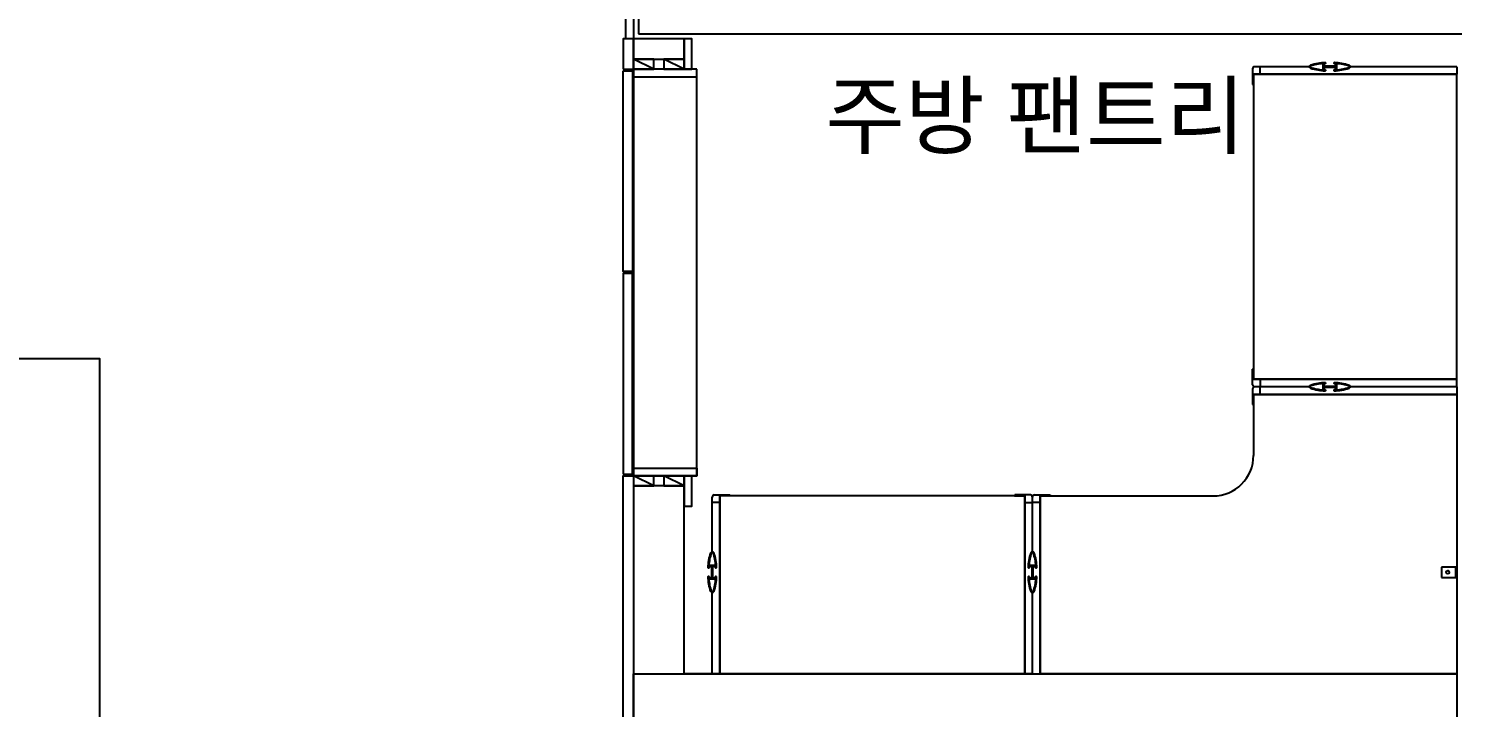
# Model space of a CAD drawing. Header units: millimetres. Extents: x -33000 to 294000, y 0 to 42408.
# Drawn here: x 270271 to 273086, y 15918 to 17255 of the extents above; entities that cross this region are included whole.
import ezdxf
from ezdxf.enums import TextEntityAlignment as Align

# ---------------------------------------------------------------- set-up
doc = ezdxf.new("R2010")
doc.units = ezdxf.units.MM
doc.header["$LTSCALE"] = 50
doc.layers.add('arch', color=8, linetype='Continuous')
doc.layers.add('실명', color=9, linetype='Continuous')
doc.styles.add('FORTELINE', font='malgun.ttf')

msp = doc.modelspace()

# ---------------------------------------------------------------- linework, layer by layer
at = {"layer": 'arch', "ltscale": 25}
for p, q in [((271471.2, 18399.6), (271471.2, 17244.6)), ((271471.2, 17244.6), (273091.2, 17244.6)), ((271501.2, 17174.6), (271461.2, 17194.6)), ((271561.2, 17174.6), (271521.2, 17194.6)), ((272679.2, 17175.6), (272679.2, 17144.9)), ((272694.2, 17179.6), (272683.2, 17179.6)), ((272694.2, 17164.6), (272694.2, 17179.6)), ((273081.2, 17179.6), (273081.2, 17164.6)), ((272679.2, 17144.9), (272681.2, 17144.6)), ((272681.2, 17164.6), (273081.2, 17164.6)), ((272681.2, 17144.6), (272681.2, 17164.6)), ((272681.2, 17164.6), (272694.2, 17164.6)), ((272679.2, 16584.3), (272681.2, 16584.6)), ((272679.2, 16553.6), (272679.2, 16584.3)), ((272681.2, 16584.6), (272681.2, 16564.6)), ((272681.2, 16564.6), (273081.2, 16564.6)), ((272681.2, 16564.6), (272694.2, 16564.6)), ((272694.2, 16564.6), (272694.2, 16549.6)), ((273081.2, 16549.6), (273081.2, 16564.6)), ((272679.2, 16545.6), (272679.2, 16514.9)), ((272681.2, 16534.6), (272681.2, 16414.6)), ((272681.2, 16534.6), (273081.2, 16534.6)), ((272681.2, 16514.6), (272681.2, 16534.6)), ((272681.2, 16534.6), (272694.2, 16534.6)), ((272694.2, 16549.6), (272683.2, 16549.6)), ((272694.2, 16534.6), (272694.2, 16549.6)), ((273081.2, 16549.6), (273081.2, 16534.6)), ((273081.2, 16534.6), (273081.2, 15984.6)), ((272679.2, 16514.9), (272681.2, 16514.6)), ((271501.2, 16354.6), (271461.2, 16374.6)), ((271561.2, 16354.6), (271521.2, 16374.6)), ((271616.2, 16321.6), (271616.2, 16332.6)), ((271620.2, 16336.6), (271650.9, 16336.6)), ((272231.2, 16334.6), (271631.2, 16334.6)), ((271631.2, 16334.6), (271631.2, 15984.6)), ((271651.2, 16334.6), (271631.2, 16334.6)), ((271631.2, 16334.6), (271631.2, 16321.6)), ((271650.9, 16336.6), (271651.2, 16334.6)), ((272211.5, 16336.6), (272211.2, 16334.6)), ((272211.2, 16334.6), (272231.2, 16334.6)), ((272242.2, 16336.6), (272211.5, 16336.6)), ((272231.2, 16334.6), (272231.2, 15984.6)), ((272231.2, 16334.6), (272231.2, 16321.6)), ((272246.2, 16321.6), (272246.2, 16332.6)), ((272250.2, 16336.6), (272280.9, 16336.6)), ((272261.2, 16334.6), (272601.2, 16334.6)), ((272261.2, 16334.6), (272261.2, 15984.6)), ((272281.2, 16334.6), (272261.2, 16334.6)), ((272261.2, 16334.6), (272261.2, 16321.6)), ((272280.9, 16336.6), (272281.2, 16334.6)), ((271631.2, 16321.6), (271616.2, 16321.6)), ((272231.2, 16321.6), (272246.2, 16321.6)), ((272261.2, 16321.6), (272246.2, 16321.6)), ((273081.2, 16194.4), (273051.2, 16194.4)), ((273051.2, 16194.4), (273051.2, 16174.4)), ((273079.2, 16174.4), (273079.2, 16194.4)), ((273051.2, 16174.4), (273081.2, 16174.4)), ((271631.2, 15984.6), (271561.2, 15984.6)), ((271616.2, 15984.6), (271631.2, 15984.6)), ((272231.2, 15984.6), (271631.2, 15984.6)), ((272246.2, 15984.6), (272231.2, 15984.6)), ((272246.2, 15984.6), (272261.2, 15984.6)), ((273081.2, 15984.6), (272261.2, 15984.6))]:
    msp.add_line(p, q, dxfattribs=at)
for points in [[(271461.2, 17234.6), (271446.2, 17234.6), (271446.2, 18374.6), (271461.2, 18374.6)], [(271441.2, 17174.6), (271461.2, 17174.6), (271461.2, 17234.6), (271441.2, 17234.6)], [(271461.2, 17234.6), (271461.2, 17194.6), (271561.2, 17194.6), (271561.2, 17234.6)], [(271561.2, 17174.6), (271576.2, 17174.6), (271576.2, 17234.6), (271561.2, 17234.6)], [(271441.2, 17171.6), (271459.2, 17171.6), (271459.2, 16776.6), (271441.2, 16776.6)], [(271501.2, 17194.6), (271461.2, 17194.6), (271461.2, 17174.6), (271501.2, 17174.6)], [(271586.2, 17174.6), (271461.2, 17174.6), (271461.2, 16374.6), (271586.2, 16374.6)], [(271586.2, 17174.6), (271461.2, 17174.6), (271461.2, 17159.6), (271586.2, 17159.6)], [(271561.2, 17194.6), (271521.2, 17194.6), (271521.2, 17174.6), (271561.2, 17174.6)], [(272681.2, 16564.6), (273081.2, 16564.6), (273081.2, 17164.6), (272681.2, 17164.6)], [(271441.2, 16377.6), (271459.2, 16377.6), (271459.2, 16772.6), (271441.2, 16772.6)], [(271586.2, 16374.6), (271461.2, 16374.6), (271461.2, 16389.6), (271586.2, 16389.6)], [(271461.2, 15824.6), (271441.2, 15824.6), (271441.2, 16374.6), (271461.2, 16374.6)], [(271501.2, 16374.6), (271461.2, 16374.6), (271461.2, 16354.6), (271501.2, 16354.6)], [(271561.2, 16374.6), (271521.2, 16374.6), (271521.2, 16354.6), (271561.2, 16354.6)], [(271576.2, 16374.6), (271561.2, 16374.6), (271561.2, 16314.6), (271576.2, 16314.6)], [(271561.2, 15984.6), (271561.2, 16354.6), (271461.2, 16354.6), (271461.2, 15984.6)], [(271461.2, 15984.6), (273081.2, 15984.6), (273081.2, 15884.6), (271461.2, 15884.6)]]:
    msp.add_lwpolyline(points, close=True, dxfattribs=at)
for points in [[(272791.2, 17179.6), (272683.2, 17179.6)], [(273081.2, 17179.6), (272871.2, 17179.6)], [(273081.2, 17164.6), (272681.2, 17164.6)], [(272686.2, 17164.6), (273081.2, 17164.6)], [(273081.2, 16564.6), (272681.2, 16564.6)], [(272686.2, 16564.6), (273081.2, 16564.6)], [(273081.2, 16534.6), (272681.2, 16534.6)], [(272791.2, 16549.6), (272683.2, 16549.6)], [(272686.2, 16534.6), (273081.2, 16534.6)], [(273081.2, 16549.6), (272871.2, 16549.6)], [(271616.2, 16224.6), (271616.2, 16332.6)], [(271631.2, 15984.6), (271631.2, 16334.6)], [(271631.2, 16329.6), (271631.2, 15984.6)], [(272231.2, 15984.6), (272231.2, 16334.6)], [(272231.2, 16329.6), (272231.2, 15984.6)], [(272246.2, 16224.6), (272246.2, 16332.6)], [(272261.2, 15984.6), (272261.2, 16334.6)], [(272261.2, 16329.6), (272261.2, 15984.6)], [(271616.2, 15984.6), (271616.2, 16144.6)], [(272246.2, 15984.6), (272246.2, 16144.6)]]:
    msp.add_lwpolyline(points, dxfattribs=at)
for points in [[(272869.2, 17176.8, -0.073891), (272840.2, 17171.6, -0.422671), (272839.7, 17172.1), (272839.7, 17172.9, -0.414214), (272840.2, 17173.4), (272843.2, 17173.4), (272843.2, 17178.9), (272819.2, 17178.9), (272819.2, 17173.4), (272822.2, 17173.4, -0.414214), (272822.7, 17172.9), (272822.7, 17172.1, -0.422671), (272822.2, 17171.6, -0.073891), (272793.3, 17176.8, -0.719192), (272793.3, 17182.4, -0.073891), (272822.2, 17187.6, -0.422671), (272822.7, 17187.1), (272822.7, 17186.3, -0.414214), (272822.2, 17185.8), (272819.2, 17185.8), (272819.2, 17180.4), (272843.2, 17180.4), (272843.2, 17185.8), (272840.2, 17185.8, -0.414214), (272839.7, 17186.3), (272839.7, 17187.1, -0.422671), (272840.2, 17187.6, -0.073891), (272869.2, 17182.4, -0.719192)], [(272869.2, 17182.4, 0.073891), (272840.2, 17187.6, 0.422671), (272839.7, 17187.1), (272839.7, 17186.3, 0.414214), (272840.2, 17185.8), (272843.2, 17185.8), (272843.2, 17180.4), (272819.2, 17180.4), (272819.2, 17185.8), (272822.2, 17185.8, 0.414214), (272822.7, 17186.3), (272822.7, 17187.1, 0.422671), (272822.2, 17187.6, 0.073891), (272793.3, 17182.4, 0.719192), (272793.3, 17176.8, 0.073891), (272822.2, 17171.6, 0.422671), (272822.7, 17172.1), (272822.7, 17172.9, 0.414214), (272822.2, 17173.4), (272819.2, 17173.4), (272819.2, 17178.9), (272843.2, 17178.9), (272843.2, 17173.4), (272840.2, 17173.4, 0.414214), (272839.7, 17172.9), (272839.7, 17172.1, 0.422671), (272840.2, 17171.6, 0.073891), (272869.2, 17176.8, 0.719192)], [(272818.2, 17172.8, -0.063692), (272793.6, 17177.7, -0.719192), (272793.6, 17181.5, -0.063692), (272818.2, 17186.4)], [(272818.2, 17186.4, 0.063692), (272793.6, 17181.5, 0.719192), (272793.6, 17177.7, 0.063692), (272818.2, 17172.8)], [(272844.2, 17172.8, 0.063692), (272868.8, 17177.7, 0.719192), (272868.8, 17181.5, 0.063692), (272844.2, 17186.4)], [(272844.2, 17186.4, -0.063692), (272868.8, 17181.5, -0.719192), (272868.8, 17177.7, -0.063692), (272844.2, 17172.8)], [(272869.2, 16546.8, -0.073891), (272840.2, 16541.6, -0.422671), (272839.7, 16542.1), (272839.7, 16542.9, -0.414214), (272840.2, 16543.4), (272843.2, 16543.4), (272843.2, 16548.9), (272819.2, 16548.9), (272819.2, 16543.4), (272822.2, 16543.4, -0.414214), (272822.7, 16542.9), (272822.7, 16542.1, -0.422671), (272822.2, 16541.6, -0.073891), (272793.3, 16546.8, -0.719192), (272793.3, 16552.4, -0.073891), (272822.2, 16557.6, -0.422671), (272822.7, 16557.1), (272822.7, 16556.3, -0.414214), (272822.2, 16555.8), (272819.2, 16555.8), (272819.2, 16550.4), (272843.2, 16550.4), (272843.2, 16555.8), (272840.2, 16555.8, -0.414214), (272839.7, 16556.3), (272839.7, 16557.1, -0.422671), (272840.2, 16557.6, -0.073891), (272869.2, 16552.4, -0.719192)], [(272869.2, 16552.4, 0.073891), (272840.2, 16557.6, 0.422671), (272839.7, 16557.1), (272839.7, 16556.3, 0.414214), (272840.2, 16555.8), (272843.2, 16555.8), (272843.2, 16550.4), (272819.2, 16550.4), (272819.2, 16555.8), (272822.2, 16555.8, 0.414214), (272822.7, 16556.3), (272822.7, 16557.1, 0.422671), (272822.2, 16557.6, 0.073891), (272793.3, 16552.4, 0.719192), (272793.3, 16546.8, 0.073891), (272822.2, 16541.6, 0.422671), (272822.7, 16542.1), (272822.7, 16542.9, 0.414214), (272822.2, 16543.4), (272819.2, 16543.4), (272819.2, 16548.9), (272843.2, 16548.9), (272843.2, 16543.4), (272840.2, 16543.4, 0.414214), (272839.7, 16542.9), (272839.7, 16542.1, 0.422671), (272840.2, 16541.6, 0.073891), (272869.2, 16546.8, 0.719192)], [(272818.2, 16542.8, -0.063692), (272793.6, 16547.7, -0.719192), (272793.6, 16551.5, -0.063692), (272818.2, 16556.4)], [(272818.2, 16556.4, 0.063692), (272793.6, 16551.5, 0.719192), (272793.6, 16547.7, 0.063692), (272818.2, 16542.8)], [(272844.2, 16542.8, 0.063692), (272868.8, 16547.7, 0.719192), (272868.8, 16551.5, 0.063692), (272844.2, 16556.4)], [(272844.2, 16556.4, -0.063692), (272868.8, 16551.5, -0.719192), (272868.8, 16547.7, -0.063692), (272844.2, 16542.8)], [(271613.4, 16146.7, -0.073891), (271608.2, 16175.6, -0.422671), (271608.7, 16176.1), (271609.5, 16176.1, -0.414214), (271610, 16175.6), (271610, 16172.6), (271615.5, 16172.6), (271615.5, 16196.6), (271610, 16196.6), (271610, 16193.6, -0.414214), (271609.5, 16193.1), (271608.7, 16193.1, -0.422671), (271608.2, 16193.6, -0.073891), (271613.4, 16222.6, -0.719192), (271619.1, 16222.6, -0.073891), (271624.2, 16193.6, -0.422671), (271623.7, 16193.1), (271622.9, 16193.1, -0.414214), (271622.4, 16193.6), (271622.4, 16196.6), (271617, 16196.6), (271617, 16172.6), (271622.4, 16172.6), (271622.4, 16175.6, -0.414214), (271622.9, 16176.1), (271623.7, 16176.1, -0.422671), (271624.2, 16175.6, -0.073891), (271619.1, 16146.7, -0.719192)], [(271619.1, 16146.7, 0.073891), (271624.2, 16175.6, 0.422671), (271623.7, 16176.1), (271622.9, 16176.1, 0.414214), (271622.4, 16175.6), (271622.4, 16172.6), (271617, 16172.6), (271617, 16196.6), (271622.4, 16196.6), (271622.4, 16193.6, 0.414214), (271622.9, 16193.1), (271623.7, 16193.1, 0.422671), (271624.2, 16193.6, 0.073891), (271619.1, 16222.6, 0.719192), (271613.4, 16222.6, 0.073891), (271608.2, 16193.6, 0.422671), (271608.7, 16193.1), (271609.5, 16193.1, 0.414214), (271610, 16193.6), (271610, 16196.6), (271615.5, 16196.6), (271615.5, 16172.6), (271610, 16172.6), (271610, 16175.6, 0.414214), (271609.5, 16176.1), (271608.7, 16176.1, 0.422671), (271608.2, 16175.6, 0.073891), (271613.4, 16146.7, 0.719192)], [(271609.4, 16197.6, -0.063692), (271614.3, 16222.2, -0.719192), (271618.1, 16222.2, -0.063692), (271623, 16197.6)], [(271623, 16197.6, 0.063692), (271618.1, 16222.2, 0.719192), (271614.3, 16222.2, 0.063692), (271609.4, 16197.6)], [(272243.4, 16146.7, -0.073891), (272238.2, 16175.6, -0.422671), (272238.7, 16176.1), (272239.5, 16176.1, -0.414214), (272240, 16175.6), (272240, 16172.6), (272245.5, 16172.6), (272245.5, 16196.6), (272240, 16196.6), (272240, 16193.6, -0.414214), (272239.5, 16193.1), (272238.7, 16193.1, -0.422671), (272238.2, 16193.6, -0.073891), (272243.4, 16222.6, -0.719192), (272249.1, 16222.6, -0.073891), (272254.2, 16193.6, -0.422671), (272253.7, 16193.1), (272252.9, 16193.1, -0.414214), (272252.4, 16193.6), (272252.4, 16196.6), (272247, 16196.6), (272247, 16172.6), (272252.4, 16172.6), (272252.4, 16175.6, -0.414214), (272252.9, 16176.1), (272253.7, 16176.1, -0.422671), (272254.2, 16175.6, -0.073891), (272249.1, 16146.7, -0.719192)], [(272249.1, 16146.7, 0.073891), (272254.2, 16175.6, 0.422671), (272253.7, 16176.1), (272252.9, 16176.1, 0.414214), (272252.4, 16175.6), (272252.4, 16172.6), (272247, 16172.6), (272247, 16196.6), (272252.4, 16196.6), (272252.4, 16193.6, 0.414214), (272252.9, 16193.1), (272253.7, 16193.1, 0.422671), (272254.2, 16193.6, 0.073891), (272249.1, 16222.6, 0.719192), (272243.4, 16222.6, 0.073891), (272238.2, 16193.6, 0.422671), (272238.7, 16193.1), (272239.5, 16193.1, 0.414214), (272240, 16193.6), (272240, 16196.6), (272245.5, 16196.6), (272245.5, 16172.6), (272240, 16172.6), (272240, 16175.6, 0.414214), (272239.5, 16176.1), (272238.7, 16176.1, 0.422671), (272238.2, 16175.6, 0.073891), (272243.4, 16146.7, 0.719192)], [(272239.4, 16197.6, -0.063692), (272244.3, 16222.2, -0.719192), (272248.1, 16222.2, -0.063692), (272253, 16197.6)], [(272253, 16197.6, 0.063692), (272248.1, 16222.2, 0.719192), (272244.3, 16222.2, 0.063692), (272239.4, 16197.6)], [(271609.4, 16171.6, 0.063692), (271614.3, 16147, 0.719192), (271618.1, 16147, 0.063692), (271623, 16171.6)], [(271623, 16171.6, -0.063692), (271618.1, 16147, -0.719192), (271614.3, 16147, -0.063692), (271609.4, 16171.6)], [(272239.4, 16171.6, 0.063692), (272244.3, 16147, 0.719192), (272248.1, 16147, 0.063692), (272253, 16171.6)], [(272253, 16171.6, -0.063692), (272248.1, 16147, -0.719192), (272244.3, 16147, -0.063692), (272239.4, 16171.6)]]:
    msp.add_lwpolyline(points, format="xyb", close=True, dxfattribs=at)
at = {"layer": 'arch', "ltscale": 25, "elevation": 0}
msp.add_lwpolyline([(269611.2, 14004.6), (270411.2, 14004.6), (270411.2, 16604.6), (269611.2, 16604.6)], close=True, dxfattribs=at)
at = {"layer": 'arch', "ltscale": 25}
msp.add_circle((273063.2, 16184.4), 3.25, dxfattribs=at)
for centre, radius, start, end in [((272683.2, 17175.6), 4, 90, 180), ((272683.2, 16553.6), 4, 180, 270), ((272683.2, 16545.6), 4, 90, 180), ((272601.2, 16414.6), 80, 270, 0), ((271620.2, 16332.6), 4, 90, 180), ((272242.2, 16332.6), 4, 0, 90), ((272250.2, 16332.6), 4, 90, 180)]:
    msp.add_arc(centre, radius, start, end, dxfattribs=at)

# ---------------------------------------------------------------- texts
at = {"layer": '실명', "ltscale": 25, "style": 'FORTELINE'}
msp.add_text('주방 팬트리', height=125, dxfattribs=at).set_placement((272252.1, 17083.5), align=Align.MIDDLE_CENTER)

doc.saveas('drawing.dxf')
